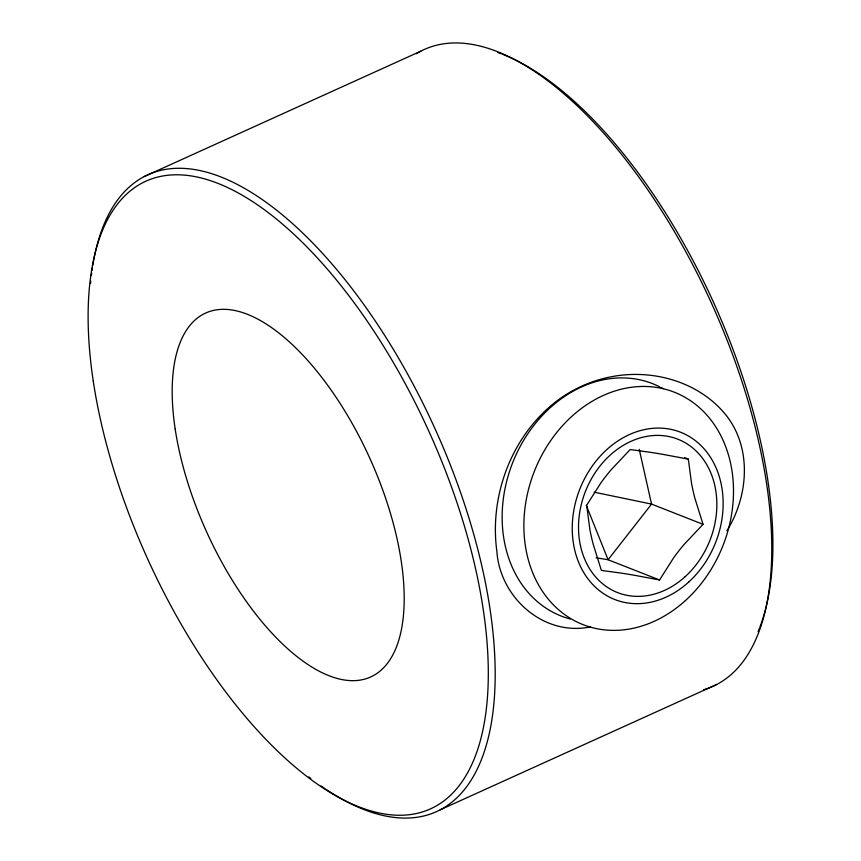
<?xml version="1.0" encoding="UTF-8"?>
<svg xmlns="http://www.w3.org/2000/svg" width="861" height="861" viewBox="0 0 861 861"><rect width="100%" height="100%" fill="white"/><g stroke="black" fill="none" stroke-linecap="round" stroke-linejoin="round"><path stroke-width="1.29" d="M726.867 530.817C749.231 495.161 752.417 444.685 723.218 411.795C695.623 380.444 650.27 368.702 610.04 377.01A163.127 145.444 74.8 0 0 556.389 401.323C511.585 435.817 489.188 495.775 496.872 551.363C499.972 597.577 543.732 636.742 590.571 626.862M688.337 459.128L663.39 454.457A124.942 12.538 13.4 0 0 650.12 452.273L630.166 449.56L610.88 470.063A124.942 68.525 -44.3 0 0 600.967 482.752L586.675 505.203L589.85 529.397A124.942 55.987 65.6 0 0 593.207 544.26L601.365 570.412L621.33 573.125A124.942 12.538 13.4 0 1 634.6 575.299L659.548 579.97L673.84 557.508A124.942 68.525 -44.3 0 1 683.752 544.83L703.039 524.327L694.87 498.185A124.942 55.987 65.6 0 1 691.523 483.312L688.337 459.128L684.667 457.675M144.271 176.527L420.803 51.176M440.197 809.824L716.729 684.473M596.178 557.777L608.081 559.736L659.548 579.97M594.165 492.18L651.562 504.094L703.039 524.327M586.255 505.289L608.081 559.736L651.562 504.094L639.217 449.324M570.348 619.037A124.856 101.35 -68.5 0 1 512.22 463.842A124.856 101.35 -68.5 0 1 659.666 386.815M660.85 387.428A124.856 101.35 -68.5 0 1 663.185 388.698M416.337 53.737A349.609 156.659 65.6 0 1 711.864 304.062A349.609 156.659 65.6 0 1 703.641 689.736M92.805 265.263A349.609 156.659 65.6 0 1 306.118 236.334A349.609 156.659 65.6 0 1 494.935 660.527A349.609 156.659 65.6 0 1 326.147 789.472M325.06 788.741A349.609 156.659 65.6 0 1 321.013 785.964M310.864 778.505A349.609 156.659 65.6 0 1 308.83 776.923M90.513 283.592A349.609 156.659 65.6 0 1 90.771 280.901M91.352 275.574A349.609 156.659 65.6 0 1 91.686 272.959M92.03 270.365A349.609 156.659 65.6 0 1 92.407 267.803M497.712 52.467A344.604 154.42 65.6 0 1 501.36 53.812M502.587 54.286A344.604 154.42 65.6 0 1 714.458 304.417A344.604 154.42 65.6 0 1 759.972 626.862M759.51 628.078A344.604 154.42 65.6 0 1 758.067 631.64M175.192 429.112A199.774 89.512 65.6 0 0 367.346 678.296A199.774 89.512 65.6 0 0 321.971 377.645A199.774 89.512 65.6 0 0 175.192 429.112M93.289 381.326A344.604 154.42 65.6 0 0 424.742 811.17A344.604 154.42 65.6 0 0 346.466 292.557A344.604 154.42 65.6 0 0 93.289 381.326M685.152 576.676A82.408 66.889 -68.5 0 0 679.286 439.788A82.408 66.889 -68.5 0 0 578.592 531.162A82.408 66.889 -68.5 0 0 685.152 576.676M685.453 600.537A124.856 101.35 -68.5 0 0 676.574 393.111A124.856 101.35 -68.5 0 0 523.994 531.571A124.856 101.35 -68.5 0 0 685.453 600.537M688.552 582.197A89.878 72.959 -68.5 0 0 682.16 432.879A89.878 72.959 -68.5 0 0 572.328 532.55A89.878 72.959 -68.5 0 0 688.552 582.197"/></g></svg>
